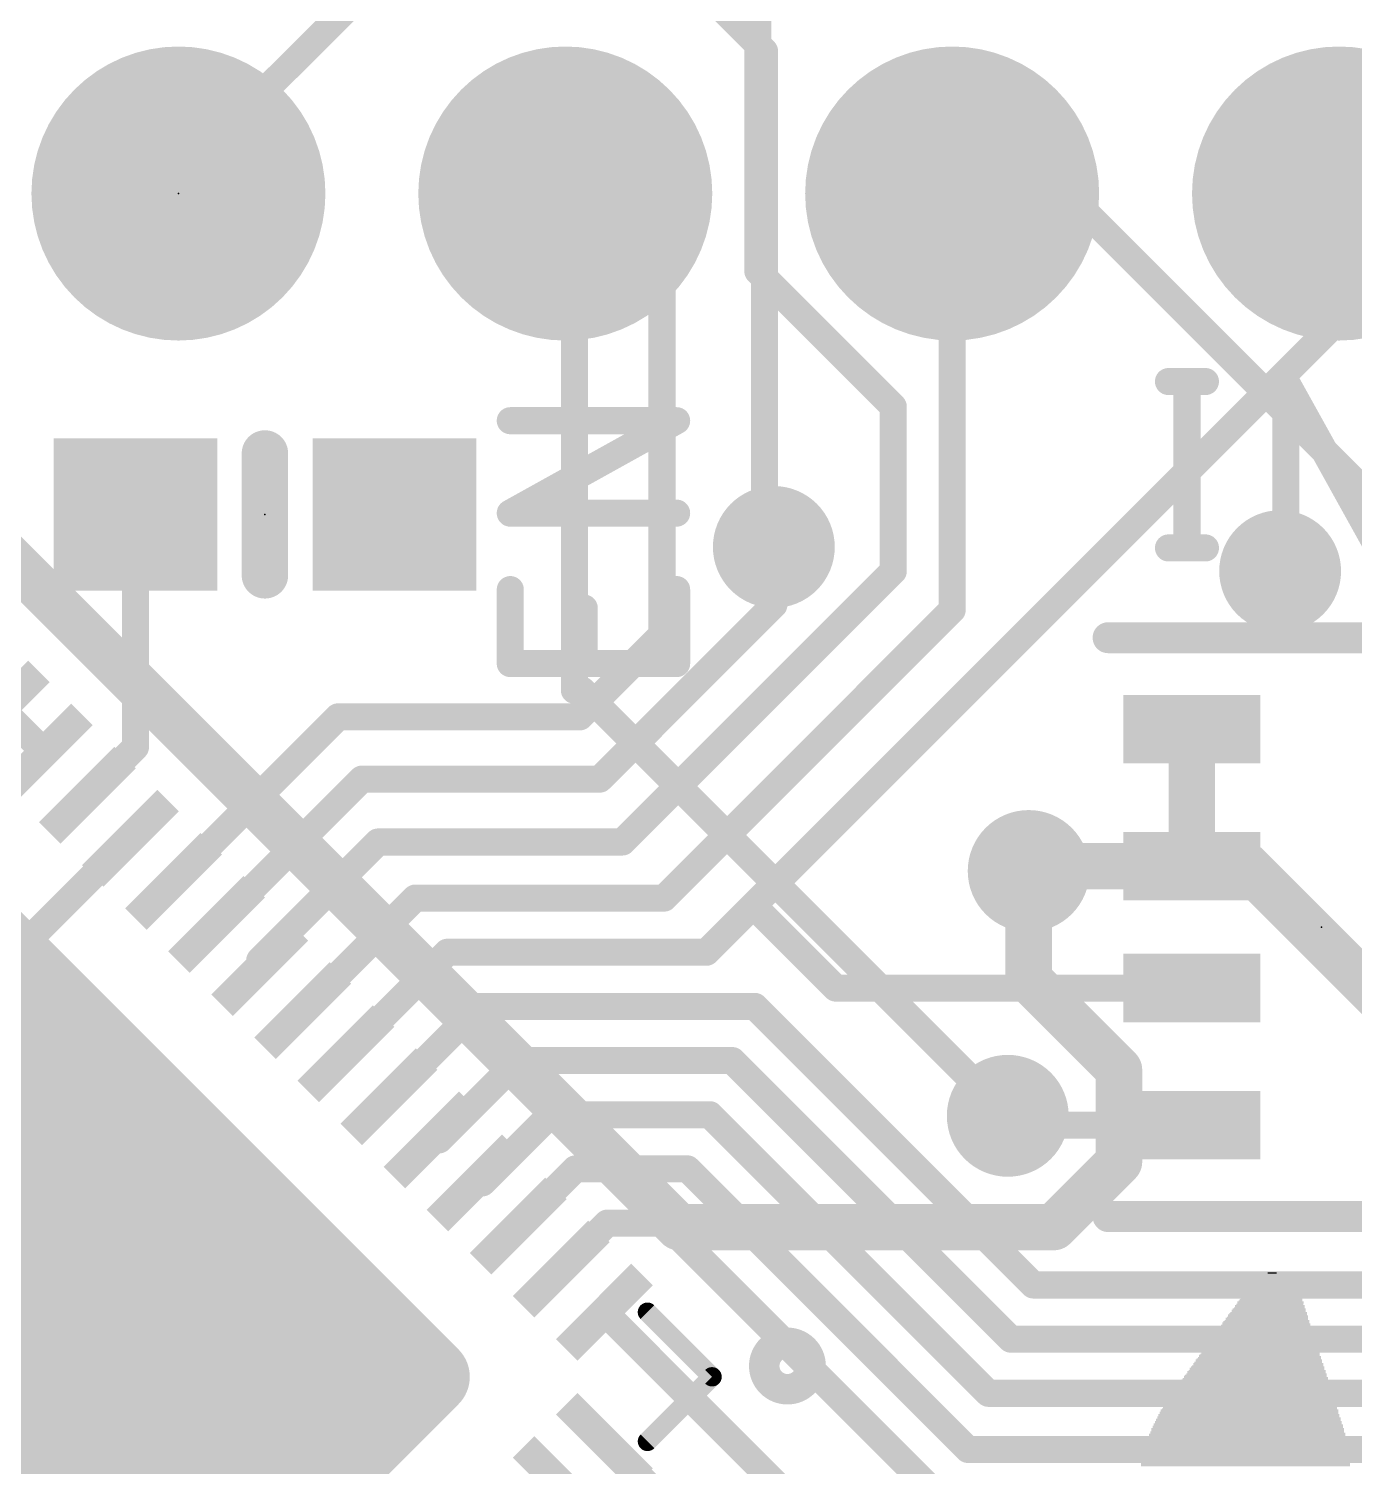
# Model space of a CAD drawing. Extents: x -9.9 to 44.1, y -5.1 to 53.3.
# Drawn here: x 18.52 to 27.22, y 35.14 to 44.58 of the extents above; entities that cross this region are included whole.
import ezdxf

# ---------------------------------------------------------------- set-up
doc = ezdxf.new("R2010")
doc.units = 0
for name, color, linetype in [('1', 12, 'CONTINUOUS'), ('16', 132, 'CONTINUOUS'), ('17', 110, 'CONTINUOUS'), ('18', 110, 'CONTINUOUS'), ('21', 40, 'CONTINUOUS'), ('23', 40, 'CONTINUOUS'), ('31', 253, 'CONTINUOUS')]:
    doc.layers.add(name, color=color, linetype=linetype)

# ---------------------------------------------------------------- blocks, each defined once
blk = doc.blocks.new('ROUNDP')
at = {"const_width": 0.5}
blk.add_lwpolyline([(0, -0.25, 1), (0, 0.25, 1), (0, -0.25)], format="xyb", dxfattribs=at)
blk = doc.blocks.new('RECT')
blk.add_solid([(-0.5, -0.5), (0.5, -0.5), (-0.5, 0.5), (0.5, 0.5)])
blk = doc.blocks.new('RECT816000X816000R10')
at = {"const_width": 0.255}
blk.add_lwpolyline([(2.4225, -2.295), (2.4225, 2.295, 0.4142), (2.295, 2.4225), (-2.295, 2.4225, 0.4142), (-2.4225, 2.295), (-2.4225, -2.295, 0.4142), (-2.295, -2.4225), (2.295, -2.4225, 0.4142)], format="xyb", close=True, dxfattribs=at)
blk.add_solid([(-2.3204, -2.3204), (2.3204, -2.3204), (-2.3204, 2.3204), (2.3204, 2.3204)])
blk = doc.blocks.new('ROUNDV')
at = {"const_width": 0.5}
blk.add_lwpolyline([(0, -0.25, 1), (0, 0.25, 1), (0, -0.25)], format="xyb", dxfattribs=at)

msp = doc.modelspace()

# ---------------------------------------------------------------- linework, layer by layer
at = {"layer": '1'}
for points, const_width in [([(21.45, 45.5527), (19.5, 43.6107)], 0.1778), ([(23.3045, 42.9895), (23.3045, 45.5571)], 0.1778), ([(19.5, 43.5), (19.5, 43.6107)], 0.1778), ([(22.675, 42.857), (22.04, 43.5)], 0.1778), ([(24.58, 40.766), (24.58, 43.5)], 0.1778), ([(27.12, 42.6725), (27.12, 43.5)], 0.1778), ([(24.1935, 42.1005), (23.3045, 42.9895)], 0.1778), ([(22.675, 42.857), (22.675, 40.6041)], 0.1778), ([(23.2737, 38.8263), (27.12, 42.6725)], 0.1778), ([(24.1935, 41.021), (24.1935, 42.1005)], 0.1778), ([(19.218, 39.8659), (19.218, 41.3935)], 0.1778), ([(23.4093, 41.1797), (23.4093, 40.7988)], 0.1778), ([(22.4155, 39.243), (24.1935, 41.021)], 0.1778), ([(23.4093, 40.7988), (22.2663, 39.6558)], 0.1778), ([(22.6888, 38.8748), (24.58, 40.766)], 0.1778), ([(22.675, 40.6041), (22.1351, 40.0642)], 0.1778), ([(18.6196, 39.8332), (18.3368, 40.1161)], 0.1778), ([(19.4681, 38.9847), (20.5476, 40.0642)], 0.1778), ([(22.1351, 40.0642), (20.5476, 40.0642)], 0.1778), ([(26.154, 39.084), (26.154, 39.984)], 0.3048), ([(18.6196, 39.8332), (18.6196, 39.8332)], 0.1778), ([(18.9024, 39.5504), (19.218, 39.8659)], 0.1778), ([(19.751, 38.7018), (20.7049, 39.6558)], 0.1778), ([(22.2663, 39.6558), (20.7049, 39.6558)], 0.1778), ([(19.1853, 39.2675), (17.8238, 37.906)], 0.1778), ([(20.0338, 38.4661), (20.8107, 39.243)], 0.1778), ([(20.8107, 39.243), (22.4155, 39.243)], 0.1778), ([(25.114, 39.084), (25.0825, 39.0525)], 0.3048), ([(26.154, 39.084), (25.114, 39.084)], 0.3048), ([(26.154, 39.084), (26.516, 39.084)], 0.3048), ([(26.516, 39.084), (27.4, 38.2)], 0.3048), ([(20.3167, 38.1362), (21.0553, 38.8748)], 0.1778), ([(21.0553, 38.8748), (22.6888, 38.8748)], 0.1778), ([(22.9667, 38.5192), (23.2737, 38.8263)], 0.1778), ([(23.816, 38.284), (23.2737, 38.8263)], 0.1778), ([(20.5995, 37.8533), (21.2653, 38.5192)], 0.1778), ([(21.2653, 38.5192), (22.9667, 38.5192)], 0.1778), ([(20.0338, 38.419), (20.0338, 38.4661)], 0.1778), ([(26.154, 38.284), (23.816, 38.284)], 0.1778), ([(21.4754, 38.1636), (20.8823, 37.5705)], 0.1778), ([(23.284, 38.1636), (21.4754, 38.1636)], 0.1778), ([(25.1129, 36.3347), (23.284, 38.1636)], 0.1778), ([(21.2123, 37.2876), (21.7326, 37.808)], 0.1778), ([(21.7326, 37.808), (23.1367, 37.808)], 0.1778), ([(23.1367, 37.808), (24.9656, 35.9791)], 0.1778), ([(21.9427, 37.4524), (21.4951, 37.0048)], 0.1778), ([(22.9894, 37.4524), (21.9427, 37.4524)], 0.1778), ([(24.8183, 35.6235), (22.9894, 37.4524)], 0.1778), ([(25.0065, 37.384), (24.9453, 37.4453)], 0.1778), ([(26.154, 37.384), (25.0065, 37.384)], 0.1778), ([(21.1652, 37.2876), (21.2123, 37.2876)], 0.1778), ([(22.1057, 37.0968), (21.7309, 36.7219)], 0.1778), ([(22.8421, 37.0968), (22.1057, 37.0968)], 0.1778), ([(24.6837, 35.2552), (22.8421, 37.0968)], 0.1778), ([(21.4951, 37.0048), (21.448, 37.0048)], 0.1778), ([(22.0137, 36.4391), (22.3158, 36.7412)], 0.1778), ([(22.6948, 36.7412), (22.3158, 36.7412)], 0.1778), ([(22.6948, 36.7412), (24.5364, 34.8996)], 0.1778), ([(29.1252, 36.3347), (25.1129, 36.3347)], 0.1778), ([(22.2966, 36.1563), (23.5024, 34.9504)], 0.1778), ([(24.9656, 35.9791), (28.2523, 35.9791)], 0.1778), ([(20.32, 34.4559), (20.32, 35.56)], 0.3048), ([(28.105, 35.6235), (24.8183, 35.6235)], 0.1778), ([(22.2966, 35.3077), (23.0095, 34.5948)], 0.1778), ([(27.9704, 35.2552), (24.6837, 35.2552)], 0.1778)]:
    msp.add_lwpolyline(points, dxfattribs=dict(at, const_width=const_width))
for points, const_width in [([(19.5445, 43.6107, 1), (19.4555, 43.6107)], 0.0889), ([(19.4686, 43.6422, 1), (19.5314, 43.5792)], 0.0889), ([(19.4555, 43.5, 1), (19.5445, 43.5)], 0.0889), ([(22.0716, 43.5312, 1), (22.0084, 43.4688)], 0.0889), ([(24.6245, 43.5, 1), (24.5356, 43.5)], 0.0889), ([(27.1645, 43.5, 1), (27.0755, 43.5)], 0.0889), ([(23.3359, 43.0209, 1), (23.2731, 42.9581)], 0.0889), ([(23.26, 42.9895, 1), (23.349, 42.9895)], 0.0889), ([(22.7195, 42.857, 1), (22.6305, 42.857)], 0.0889), ([(22.6434, 42.8258, 1), (22.7066, 42.8882)], 0.0889), ([(27.1514, 42.6411, 1), (27.0886, 42.7039)], 0.0889), ([(27.0755, 42.6725, 1), (27.1645, 42.6725)], 0.0889), ([(24.238, 42.1005, 1), (24.149, 42.1005)], 0.0889), ([(24.1621, 42.0691, 1), (24.2249, 42.1319)], 0.0889), ([(19.2625, 41.3935, 1), (19.1735, 41.3935)], 0.0889), ([(23.4538, 41.1797, 1), (23.3649, 41.1797)], 0.0889), ([(24.149, 41.021, 1), (24.238, 41.021)], 0.0889), ([(24.2249, 40.9896, 1), (24.1621, 41.0524)], 0.0889), ([(23.4407, 40.7673, 1), (23.3779, 40.8302)], 0.0889), ([(23.3649, 40.7988, 1), (23.4538, 40.7988)], 0.0889), ([(24.5356, 40.766, 1), (24.6245, 40.766)], 0.0889), ([(24.6114, 40.7346, 1), (24.5486, 40.7974)], 0.0889), ([(22.7064, 40.5726, 1), (22.6436, 40.6355)], 0.0889), ([(22.6305, 40.6041, 1), (22.7195, 40.6041)], 0.0889), ([(20.5476, 40.1086, 1), (20.5476, 40.0197)], 0.0889), ([(20.5791, 40.0328, 1), (20.5162, 40.0956)], 0.0889), ([(22.1037, 40.0956, 1), (22.1666, 40.0328)], 0.0889), ([(22.1351, 40.0197, 1), (22.1351, 40.1086)], 0.0889), ([(26.2302, 39.984, 1), (26.0778, 39.984)], 0.1524), ([(18.6196, 39.8777, 1), (18.6196, 39.7888)], 0.0889), ([(18.6196, 39.7888, 1), (18.6196, 39.8777)], 0.0889), ([(19.2494, 39.8345, 1), (19.1866, 39.8974)], 0.0889), ([(18.5882, 39.8018, 1), (18.651, 39.8646)], 0.0889), ([(19.1735, 39.8659, 1), (19.2625, 39.8659)], 0.0889), ([(20.7049, 39.7002, 1), (20.7049, 39.6113)], 0.0889), ([(20.7363, 39.6243, 1), (20.6734, 39.6872)], 0.0889), ([(22.2349, 39.6872, 1), (22.2977, 39.6243)], 0.0889), ([(22.2663, 39.6113, 1), (22.2663, 39.7002)], 0.0889), ([(18.871, 39.5818, 1), (18.9339, 39.5189)], 0.0889), ([(19.2167, 39.2361, 1), (19.1539, 39.299)], 0.0889), ([(20.8107, 39.2874, 1), (20.8107, 39.1986)], 0.0889), ([(20.8421, 39.2116, 1), (20.7793, 39.2744)], 0.0889), ([(22.3841, 39.2744, 1), (22.4469, 39.2116)], 0.0889), ([(22.4155, 39.1986, 1), (22.4155, 39.2874)], 0.0889), ([(25.0286, 39.1064, 1), (25.1364, 38.9986)], 0.1524), ([(25.114, 39.1602, 1), (25.114, 39.0078)], 0.1524), ([(25.1679, 39.0301, 1), (25.0601, 39.1379)], 0.1524), ([(26.154, 39.1602, 1), (26.154, 39.0078)], 0.1524), ([(26.154, 39.0078, 1), (26.154, 39.1602)], 0.1524), ([(26.5699, 39.1379, 1), (26.4621, 39.0301)], 0.1524), ([(26.516, 39.0078, 1), (26.516, 39.1602)], 0.1524), ([(26.0778, 39.084, 1), (26.2302, 39.084)], 0.1524), ([(19.4367, 39.0161, 1), (19.4996, 38.9533)], 0.0889), ([(21.0553, 38.9192, 1), (21.0553, 38.8303)], 0.0889), ([(21.0867, 38.8433, 1), (21.0238, 38.9062)], 0.0889), ([(22.6573, 38.9062, 1), (22.7202, 38.8433)], 0.0889), ([(22.6888, 38.8303, 1), (22.6888, 38.9192)], 0.0889), ([(23.3052, 38.8577, 1), (23.2423, 38.7948)], 0.0889), ([(23.2423, 38.8577, 1), (23.3052, 38.7948)], 0.0889), ([(23.3052, 38.7948, 1), (23.2423, 38.8577)], 0.0889), ([(19.7195, 38.7333, 1), (19.7824, 38.6704)], 0.0889), ([(21.2653, 38.5636, 1), (21.2653, 38.4747)], 0.0889), ([(21.2968, 38.4877, 1), (21.2339, 38.5506)], 0.0889), ([(22.9667, 38.4747, 1), (22.9667, 38.5636)], 0.0889), ([(20.0024, 38.4975, 1), (20.0652, 38.4347)], 0.0889), ([(20.0783, 38.4661, 1), (19.9894, 38.4661)], 0.0889), ([(22.9352, 38.5506, 1), (22.9981, 38.4877)], 0.0889), ([(19.9894, 38.419, 1), (20.0783, 38.419)], 0.0889), ([(23.816, 38.3284, 1), (23.816, 38.2396)], 0.0889), ([(23.7846, 38.2526, 1), (23.8474, 38.3154)], 0.0889), ([(26.154, 38.2396, 1), (26.154, 38.3284)], 0.0889), ([(21.4754, 38.208, 1), (21.4754, 38.1191)], 0.0889), ([(21.5069, 38.1321, 1), (21.444, 38.195)], 0.0889), ([(23.3155, 38.195, 1), (23.2526, 38.1321)], 0.0889), ([(23.284, 38.1191, 1), (23.284, 38.208)], 0.0889), ([(20.2852, 38.1676, 1), (20.3481, 38.1047)], 0.0889), ([(20.5681, 37.8847, 1), (20.6309, 37.8219)], 0.0889), ([(21.7326, 37.8524, 1), (21.7326, 37.7635)], 0.0889), ([(21.764, 37.7765, 1), (21.7012, 37.8394)], 0.0889), ([(23.1682, 37.8394, 1), (23.1053, 37.7765)], 0.0889), ([(23.1367, 37.7635, 1), (23.1367, 37.8524)], 0.0889), ([(20.8509, 37.6019, 1), (20.9138, 37.539)], 0.0889), ([(21.9427, 37.4968, 1), (21.9427, 37.4079)], 0.0889), ([(21.9741, 37.4209, 1), (21.9113, 37.4838)], 0.0889), ([(23.0209, 37.4838, 1), (22.958, 37.4209)], 0.0889), ([(22.9894, 37.4079, 1), (22.9894, 37.4968)], 0.0889), ([(24.9767, 37.4767, 1), (24.9138, 37.4138)], 0.0889), ([(25.0065, 37.4284, 1), (25.0065, 37.3396)], 0.0889), ([(26.154, 37.3396, 1), (26.154, 37.4284)], 0.0889), ([(21.1652, 37.3321, 1), (21.1652, 37.2432)], 0.0889), ([(21.2123, 37.2432, 1), (21.2123, 37.3321)], 0.0889), ([(24.9751, 37.3526, 1), (25.038, 37.4154)], 0.0889), ([(21.1809, 37.3191, 1), (21.2437, 37.2562)], 0.0889), ([(22.1057, 37.1412, 1), (22.1057, 37.0523)], 0.0889), ([(22.1371, 37.0653, 1), (22.0743, 37.1282)], 0.0889), ([(22.8736, 37.1282, 1), (22.8107, 37.0653)], 0.0889), ([(22.8421, 37.0523, 1), (22.8421, 37.1412)], 0.0889), ([(21.448, 37.0492, 1), (21.448, 36.9603)], 0.0889), ([(21.4951, 36.9603, 1), (21.4951, 37.0492)], 0.0889), ([(21.4637, 37.0362, 1), (21.5266, 36.9734)], 0.0889), ([(22.3158, 36.7856, 1), (22.3158, 36.6967)], 0.0889), ([(22.3472, 36.7097, 1), (22.2843, 36.7726)], 0.0889), ([(22.7263, 36.7726, 1), (22.6634, 36.7097)], 0.0889), ([(22.6948, 36.6967, 1), (22.6948, 36.7856)], 0.0889), ([(21.6994, 36.7534, 1), (21.7623, 36.6905)], 0.0889), ([(21.9823, 36.4705, 1), (22.0451, 36.4077)], 0.0889), ([(25.1129, 36.3792, 1), (25.1129, 36.2903)], 0.0889), ([(25.0815, 36.3033, 1), (25.1443, 36.3661)], 0.0889), ([(22.328, 36.1877, 1), (22.2651, 36.1248)], 0.0889), ([(24.9656, 36.0236, 1), (24.9656, 35.9347)], 0.0889), ([(24.9342, 35.9477, 1), (24.997, 36.0105)], 0.0889), ([(20.3962, 35.56, 1), (20.2438, 35.56)], 0.1524), ([(24.8183, 35.6679, 1), (24.8183, 35.5791)], 0.0889), ([(24.7869, 35.5921, 1), (24.8497, 35.6549)], 0.0889), ([(22.328, 35.3392, 1), (22.2651, 35.2763)], 0.0889), ([(24.6837, 35.2996, 1), (24.6837, 35.2108)], 0.0889), ([(24.6523, 35.2238, 1), (24.7151, 35.2866)], 0.0889)]:
    msp.add_lwpolyline(points, format="xyb", dxfattribs=dict(at, const_width=const_width))
at = {"layer": '16'}
for points, const_width in [([(23.3481, 44.4341), (22.3402, 45.442)], 0.1778), ([(23.3481, 44.4341), (23.3481, 41.241)], 0.1778), ([(22.1, 43.432), (22.04, 43.5)], 0.1778), ([(22.1, 40.2393), (22.1, 43.432)], 0.1778), ([(24.58, 43.5), (25.342, 43.492)], 0.1778), ([(28.393, 40.441), (25.342, 43.492)], 0.1778), ([(22.7845, 36.715), (18.3515, 41.148)], 0.3048), ([(23.4093, 41.1797), (23.3481, 41.241)], 0.1778), ([(22.1513, 40.2393), (22.1, 40.2393)], 0.1778), ([(24.9453, 37.4453), (22.1513, 40.2393)], 0.1778), ([(25.0825, 39.0525), (25.0825, 38.3408)], 0.3048), ([(25.0825, 38.3408), (25.6755, 37.7478)], 0.3048), ([(25.6755, 37.7478), (25.6755, 37.1428)], 0.3048), ([(25.6755, 37.1428), (25.2477, 36.715)], 0.3048), ([(16.8308, 37.0552), (22.3646, 31.5214)], 0.1778), ([(25.2477, 36.715), (22.7845, 36.715)], 0.3048)]:
    msp.add_lwpolyline(points, dxfattribs=dict(at, const_width=const_width))
for points, const_width in [([(23.3926, 44.4341, 1), (23.3037, 44.4341)], 0.0889), ([(23.3167, 44.4026, 1), (23.3795, 44.4655)], 0.0889), ([(22.0733, 43.5294, 1), (22.0067, 43.4706)], 0.0889), ([(22.1445, 43.432, 1), (22.0556, 43.432)], 0.0889), ([(22.0667, 43.4026, 1), (22.1333, 43.4614)], 0.0889), ([(24.5805, 43.5444, 1), (24.5795, 43.4556)], 0.0889), ([(25.3734, 43.5234, 1), (25.3106, 43.4606)], 0.0889), ([(25.3415, 43.4476, 1), (25.3425, 43.5364)], 0.0889), ([(23.3795, 41.2724, 1), (23.3167, 41.2095)], 0.0889), ([(23.3037, 41.241, 1), (23.3926, 41.241)], 0.0889), ([(23.3779, 41.1483, 1), (23.4407, 41.2112)], 0.0889), ([(22.1, 40.2837, 1), (22.1, 40.1948)], 0.0889), ([(22.1827, 40.2707, 1), (22.1198, 40.2078)], 0.0889), ([(22.1513, 40.1948, 1), (22.1513, 40.2837)], 0.0889), ([(22.0556, 40.2393, 1), (22.1445, 40.2393)], 0.0889), ([(25.1587, 39.0525, 1), (25.0063, 39.0525)], 0.1524), ([(25.1364, 38.3947, 1), (25.0286, 38.2869)], 0.1524), ([(25.0063, 38.3408, 1), (25.1587, 38.3408)], 0.1524), ([(25.7517, 37.7478, 1), (25.5993, 37.7478)], 0.1524), ([(25.6216, 37.6939, 1), (25.7294, 37.8016)], 0.1524), ([(24.9138, 37.4138, 1), (24.9767, 37.4767)], 0.0889), ([(25.7294, 37.0889, 1), (25.6216, 37.1967)], 0.1524), ([(25.5993, 37.1428, 1), (25.7517, 37.1428)], 0.1524), ([(22.7845, 36.7912, 1), (22.7845, 36.6388)], 0.1524), ([(22.7306, 36.6611, 1), (22.8384, 36.7689)], 0.1524), ([(25.1939, 36.7689, 1), (25.3016, 36.6611)], 0.1524), ([(25.2477, 36.6388, 1), (25.2477, 36.7912)], 0.1524)]:
    msp.add_lwpolyline(points, format="xyb", dxfattribs=dict(at, const_width=const_width))
at = {"layer": '21'}
for points, const_width in [([(26.0004, 42.2656), (26.2431, 42.2656)], 0.1778), ([(26.1218, 42.2656), (26.1218, 41.1734)], 0.1778), ([(26.7709, 41.1734), (26.7709, 42.2656)], 0.1778), ([(26.7709, 42.2656), (27.3777, 41.1734)], 0.1778), ([(21.6789, 41.4019), (22.7711, 42.0086)], 0.1778), ([(22.7711, 42.0086), (21.6789, 42.0086)], 0.1778), ([(20.068, 40.9935), (20.068, 41.7935)], 0.3048), ([(22.7711, 41.4019), (21.6789, 41.4019)], 0.1778), ([(26.0004, 41.1734), (26.2431, 41.1734)], 0.1778), ([(21.6789, 40.4144), (21.6789, 40.8998)], 0.1778), ([(22.7711, 40.8998), (22.7711, 40.4144)], 0.1778), ([(22.1643, 40.4144), (22.1643, 40.7784)], 0.1778), ([(25.604, 40.584), (28.404, 40.584)], 0.2032), ([(22.7711, 40.4144), (21.6789, 40.4144)], 0.1778), ([(28.404, 36.784), (25.604, 36.784)], 0.2032), ([(23.0037, 35.732), (22.5794, 36.1563)], 0.127), ([(22.5794, 35.3077), (23.0037, 35.732)], 0.127)]:
    msp.add_lwpolyline(points, dxfattribs=dict(at, const_width=const_width))
for points, const_width in [([(26.0004, 42.31, 1), (26.0004, 42.2212)], 0.0889), ([(26.1662, 42.2656, 1), (26.0773, 42.2656)], 0.0889), ([(26.2431, 42.2212, 1), (26.2431, 42.31)], 0.0889), ([(26.8153, 42.2656, 1), (26.7264, 42.2656)], 0.0889), ([(26.8098, 42.2872, 1), (26.732, 42.244)], 0.0889), ([(21.6789, 42.0531, 1), (21.6789, 41.9642)], 0.0889), ([(22.7927, 41.9698, 1), (22.7495, 42.0475)], 0.0889), ([(22.7711, 41.9642, 1), (22.7711, 42.0531)], 0.0889), ([(20.1442, 41.7935, 1), (19.9918, 41.7935)], 0.1524), ([(21.6789, 41.4463, 1), (21.6789, 41.3574)], 0.0889), ([(21.6573, 41.4407, 1), (21.7005, 41.363)], 0.0889), ([(22.7711, 41.3574, 1), (22.7711, 41.4463)], 0.0889), ([(26.0004, 41.2178, 1), (26.0004, 41.129)], 0.0889), ([(26.2431, 41.129, 1), (26.2431, 41.2178)], 0.0889), ([(26.0773, 41.1734, 1), (26.1662, 41.1734)], 0.0889), ([(26.7264, 41.1734, 1), (26.8153, 41.1734)], 0.0889), ([(19.9918, 40.9935, 1), (20.1442, 40.9935)], 0.1524), ([(21.7234, 40.8998, 1), (21.6345, 40.8998)], 0.0889), ([(22.8156, 40.8998, 1), (22.7266, 40.8998)], 0.0889), ([(22.2088, 40.7784, 1), (22.1199, 40.7784)], 0.0889), ([(25.604, 40.6348, 1), (25.604, 40.5332)], 0.1016), ([(21.6789, 40.4588, 1), (21.6789, 40.3699)], 0.0889), ([(22.7711, 40.3699, 1), (22.7711, 40.4588)], 0.0889), ([(21.6345, 40.4144, 1), (21.7234, 40.4144)], 0.0889), ([(22.1199, 40.4144, 1), (22.2088, 40.4144)], 0.0889), ([(22.7266, 40.4144, 1), (22.8156, 40.4144)], 0.0889), ([(25.604, 36.8348, 1), (25.604, 36.7332)], 0.1016), ([(22.6019, 36.1787, 1), (22.557, 36.1338)], 0.0635), ([(23.4986, 35.7027, 1), (23.4986, 35.9027, 1), (23.4986, 35.7027)], 0.3048), ([(23.0261, 35.7095, 1), (22.9812, 35.7545)], 0.0635), ([(22.9812, 35.7095, 1), (23.0261, 35.7545)], 0.0635), ([(22.557, 35.3302, 1), (22.6019, 35.2853)], 0.0635)]:
    msp.add_lwpolyline(points, format="xyb", dxfattribs=dict(at, const_width=const_width))
at = {"layer": '23'}
for p in [(19.5, 43.5), (20.068, 41.3935), (27.004, 38.684)]:
    msp.add_point(p, dxfattribs=at)

# ---------------------------------------------------------------- block references
at = {"layer": '1', "xscale": 1.075, "rotation": 180}
for p in [(19.218, 41.3935), (20.918, 41.3935)]:
    msp.add_blockref('RECT', p, dxfattribs=at)
at = {"layer": '1'}
for p, xscale, yscale, rotation in [((18.3368, 40.1161), 0.7, 0.2, 45), ((26.154, 39.984), 0.45, 0.9, 270), ((18.6196, 39.8332), 0.7, 0.2, 45), ((18.9024, 39.5504), 0.7, 0.2, 45), ((19.1853, 39.2675), 0.7, 0.2, 45), ((19.4681, 38.9847), 0.7, 0.2, 45), ((26.154, 39.084), 0.45, 0.9, 270), ((19.751, 38.7018), 0.7, 0.2, 45), ((20.0338, 38.419), 0.7, 0.2, 45), ((26.154, 38.284), 0.45, 0.9, 270), ((20.3167, 38.1362), 0.7, 0.2, 45), ((20.5995, 37.8533), 0.7, 0.2, 45), ((20.8823, 37.5705), 0.7, 0.2, 45), ((21.1652, 37.2876), 0.7, 0.2, 45), ((26.154, 37.384), 0.45, 0.9, 270), ((21.448, 37.0048), 0.7, 0.2, 45), ((21.7309, 36.7219), 0.7, 0.2, 45), ((22.0137, 36.4391), 0.7, 0.2, 45), ((22.2966, 36.1563), 0.7, 0.2, 45), ((22.2966, 35.3077), 0.7, 0.2, 315), ((22.0137, 35.0249), 0.7, 0.2, 315)]:
    msp.add_blockref('RECT', p, dxfattribs=dict(at, xscale=xscale, yscale=yscale, rotation=rotation))
at = {"layer": '1', "rotation": 225}
msp.add_blockref('RECT816000X816000R10', (17.9125, 35.732), dxfattribs=at)
at = {"layer": '17', "xscale": 1.9304, "yscale": 1.9304, "rotation": 90}
for p in [(19.5, 43.5), (19.5, 43.5), (22.04, 43.5), (22.04, 43.5), (24.58, 43.5), (24.58, 43.5), (27.12, 43.5), (27.12, 43.5)]:
    msp.add_blockref('ROUNDP', p, dxfattribs=at)
at = {"layer": '18', "xscale": 0.8001, "yscale": 0.8001}
for p in [(23.4093, 41.1797), (23.4093, 41.1797), (26.7335, 41.021), (26.7335, 41.021), (25.0825, 39.0525), (25.0825, 39.0525), (24.9453, 37.4453), (24.9453, 37.4453), (20.32, 35.56), (20.32, 35.56)]:
    msp.add_blockref('ROUNDV', p, dxfattribs=at)
at = {"layer": '21'}
for p, xscale, yscale in [((26.6887, 36.3298), 0.3048, 0.0077), ((26.6887, 36.345), 0.2896, 0.0076), ((26.6887, 36.3374), 0.2896, 0.0076), ((26.6887, 36.3526), 0.2743, 0.0076), ((26.6887, 36.3602), 0.2591, 0.0076), ((26.6887, 36.3679), 0.2438, 0.0077), ((26.6887, 36.3755), 0.2286, 0.0076), ((26.6925, 36.3831), 0.2058, 0.0076), ((26.6887, 36.3907), 0.1829, 0.0076), ((26.6887, 36.3983), 0.1524, 0.0076), ((26.6887, 36.406), 0.1219, 0.0077), ((26.6811, 36.4136), 0.0609, 0.0076), ((26.6735, 36.2383), 0.4115, 0.0076), ((26.6773, 36.2459), 0.4039, 0.0076), ((26.6735, 36.2536), 0.3963, 0.0077), ((26.6773, 36.2612), 0.3887, 0.0076), ((26.6773, 36.2764), 0.3733, 0.0076), ((26.6811, 36.2688), 0.381, 0.0076), ((26.6811, 36.284), 0.3657, 0.0076), ((26.6811, 36.2917), 0.3505, 0.0077), ((26.6849, 36.3069), 0.3429, 0.0076), ((26.6849, 36.2993), 0.3429, 0.0076), ((26.6849, 36.3145), 0.3277, 0.0076), ((26.6887, 36.3221), 0.32, 0.0076), ((26.6544, 36.1469), 0.5106, 0.0076), ((26.6582, 36.1545), 0.503, 0.0076), ((26.6582, 36.1697), 0.4876, 0.0076), ((26.6582, 36.1621), 0.4876, 0.0076), ((26.662, 36.1774), 0.48, 0.0077), ((26.662, 36.185), 0.4648, 0.0076), ((26.6658, 36.2002), 0.4572, 0.0076), ((26.6658, 36.1926), 0.4572, 0.0076), ((26.6658, 36.2078), 0.442, 0.0076), ((26.6697, 36.2231), 0.4343, 0.0076), ((26.6697, 36.2155), 0.4343, 0.0077), ((26.6697, 36.2307), 0.4191, 0.0076), ((26.6353, 36.0478), 0.6096, 0.0076), ((26.6392, 36.0554), 0.6019, 0.0076), ((26.6354, 36.0631), 0.5943, 0.0077), ((26.6392, 36.0707), 0.5867, 0.0076), ((26.6392, 36.0859), 0.5715, 0.0076), ((26.643, 36.0783), 0.5791, 0.0076), ((26.643, 36.0935), 0.5639, 0.0076), ((26.6468, 36.1012), 0.5563, 0.0077), ((26.6468, 36.1164), 0.541, 0.0076), ((26.6468, 36.1088), 0.541, 0.0076), ((26.6506, 36.124), 0.5334, 0.0076), ((26.6506, 36.1393), 0.5182, 0.0077), ((26.6544, 36.1316), 0.5258, 0.0076), ((26.6163, 35.9564), 0.7086, 0.0076), ((26.6201, 35.964), 0.701, 0.0076), ((26.6201, 35.9792), 0.6858, 0.0076), ((26.6201, 35.9716), 0.6858, 0.0076), ((26.6239, 35.9869), 0.6782, 0.0077), ((26.6239, 35.9945), 0.663, 0.0076), ((26.6278, 36.0097), 0.6553, 0.0076), ((26.6278, 36.0021), 0.6553, 0.0076), ((26.6278, 36.0173), 0.6401, 0.0076), ((26.6316, 36.0326), 0.6325, 0.0076), ((26.6316, 36.025), 0.6325, 0.0077), ((26.6315, 36.0402), 0.6172, 0.0076), ((26.5973, 35.8573), 0.8077, 0.0076), ((26.6011, 35.8649), 0.8001, 0.0076), ((26.5973, 35.8726), 0.7925, 0.0077), ((26.6011, 35.8802), 0.7849, 0.0076), ((26.6049, 35.8878), 0.7773, 0.0076), ((26.6049, 35.903), 0.762, 0.0076), ((26.6049, 35.8954), 0.762, 0.0076), ((26.6087, 35.9107), 0.7544, 0.0077), ((26.6087, 35.9259), 0.7391, 0.0076), ((26.6125, 35.9183), 0.7468, 0.0076), ((26.6125, 35.9335), 0.7315, 0.0076), ((26.6163, 35.9411), 0.7239, 0.0076), ((26.6163, 35.9488), 0.7086, 0.0077), ((26.5782, 35.7659), 0.9068, 0.0076), ((26.582, 35.7735), 0.8992, 0.0076), ((26.582, 35.7887), 0.884, 0.0076), ((26.582, 35.7811), 0.884, 0.0076), ((26.5859, 35.7964), 0.8763, 0.0077), ((26.5858, 35.804), 0.861, 0.0076), ((26.5896, 35.8192), 0.8534, 0.0076), ((26.5896, 35.8116), 0.8534, 0.0076), ((26.5896, 35.8268), 0.8382, 0.0076), ((26.5934, 35.8421), 0.8306, 0.0076), ((26.5934, 35.8345), 0.8306, 0.0077), ((26.5935, 35.8497), 0.8153, 0.0076), ((26.5591, 35.6821), 0.9906, 0.0077), ((26.563, 35.6744), 0.9983, 0.0076), ((26.563, 35.6897), 0.9829, 0.0076), ((26.5668, 35.6973), 0.9753, 0.0076), ((26.5668, 35.7125), 0.9601, 0.0076), ((26.5668, 35.7049), 0.9601, 0.0076), ((26.5706, 35.7202), 0.9525, 0.0077), ((26.5706, 35.7354), 0.9373, 0.0076), ((26.5744, 35.7278), 0.9449, 0.0076), ((26.5744, 35.743), 0.9296, 0.0076), ((26.5782, 35.7506), 0.922, 0.0076), ((26.5782, 35.7583), 0.9068, 0.0077), ((26.5401, 35.5754), 1.1049, 0.0076), ((26.5439, 35.583), 1.0972, 0.0076), ((26.5439, 35.5982), 1.082, 0.0076), ((26.5439, 35.5906), 1.082, 0.0076), ((26.5477, 35.6059), 1.0744, 0.0077), ((26.5477, 35.6135), 1.0592, 0.0076), ((26.5515, 35.6287), 1.0516, 0.0076), ((26.5515, 35.6211), 1.0516, 0.0076), ((26.5516, 35.6363), 1.0363, 0.0076), ((26.5554, 35.644), 1.0287, 0.0077), ((26.5554, 35.6592), 1.0135, 0.0076), ((26.5592, 35.6516), 1.0211, 0.0076), ((26.5592, 35.6668), 1.0059, 0.0076), ((26.5287, 35.4839), 1.1887, 0.0076), ((26.5287, 35.4992), 1.1735, 0.0076), ((26.5287, 35.4916), 1.1735, 0.0077), ((26.5325, 35.5144), 1.1659, 0.0076), ((26.5325, 35.5068), 1.1659, 0.0076), ((26.5325, 35.522), 1.1506, 0.0076), ((26.5363, 35.5373), 1.143, 0.0076), ((26.5363, 35.5297), 1.143, 0.0077), ((26.5363, 35.5525), 1.1278, 0.0076), ((26.5363, 35.5449), 1.1278, 0.0076), ((26.5401, 35.5601), 1.1202, 0.0076), ((26.5401, 35.5678), 1.1049, 0.0077), ((26.5211, 35.3925), 1.2649, 0.0076), ((26.5211, 35.3849), 1.2649, 0.0076), ((26.5211, 35.4077), 1.2497, 0.0076), ((26.5211, 35.4001), 1.2497, 0.0076), ((26.5249, 35.4154), 1.2421, 0.0077), ((26.5211, 35.423), 1.2345, 0.0076), ((26.5249, 35.4382), 1.2269, 0.0076), ((26.5249, 35.4306), 1.2269, 0.0076), ((26.5249, 35.4535), 1.2115, 0.0077), ((26.5249, 35.4458), 1.2115, 0.0076), ((26.5249, 35.4687), 1.1963, 0.0076), ((26.5287, 35.4611), 1.2039, 0.0076), ((26.5287, 35.4763), 1.1887, 0.0076), ((26.5134, 35.3087), 1.3106, 0.0076), ((26.5134, 35.3011), 1.3106, 0.0077), ((26.5173, 35.2934), 1.3183, 0.0076), ((26.5172, 35.3315), 1.303, 0.0076), ((26.5172, 35.3239), 1.303, 0.0076), ((26.5172, 35.3163), 1.303, 0.0076), ((26.5172, 35.3544), 1.2878, 0.0076), ((26.5172, 35.3468), 1.2878, 0.0076), ((26.5172, 35.3392), 1.2878, 0.0077), ((26.5173, 35.3696), 1.2725, 0.0076), ((26.5211, 35.362), 1.2801, 0.0076), ((26.5211, 35.3773), 1.2649, 0.0077), ((26.5058, 35.202), 1.3564, 0.0076), ((26.5096, 35.2325), 1.3488, 0.0076), ((26.5096, 35.2249), 1.3488, 0.0077), ((26.5096, 35.2172), 1.3488, 0.0076), ((26.5096, 35.2096), 1.3488, 0.0076), ((26.5097, 35.263), 1.3335, 0.0077), ((26.5135, 35.2553), 1.3411, 0.0076), ((26.5135, 35.2477), 1.3411, 0.0076), ((26.5135, 35.2401), 1.3411, 0.0076), ((26.5135, 35.2858), 1.3259, 0.0076), ((26.5135, 35.2782), 1.3259, 0.0076), ((26.5135, 35.2706), 1.3259, 0.0076), ((26.5058, 35.1639), 1.3716, 0.0076), ((26.5058, 35.1563), 1.3716, 0.0076), ((26.5058, 35.1487), 1.3716, 0.0077), ((26.5096, 35.1944), 1.364, 0.0076), ((26.5096, 35.1868), 1.364, 0.0077), ((26.5096, 35.1791), 1.364, 0.0076), ((26.5096, 35.1715), 1.364, 0.0076)]:
    msp.add_blockref('RECT', p, dxfattribs=dict(at, xscale=xscale, yscale=yscale))
at = {"layer": '31', "xscale": 1.075, "rotation": 180}
for p in [(19.218, 41.3935), (20.918, 41.3935)]:
    msp.add_blockref('RECT', p, dxfattribs=at)
at = {"layer": '31'}
for p, xscale, yscale, rotation in [((18.3368, 40.1161), 0.7, 0.2, 45), ((26.154, 39.984), 0.45, 0.9, 270), ((18.6196, 39.8332), 0.7, 0.2, 45), ((18.9024, 39.5504), 0.7, 0.2, 45), ((19.1853, 39.2675), 0.7, 0.2, 45), ((19.4681, 38.9847), 0.7, 0.2, 45), ((26.154, 39.084), 0.45, 0.9, 270), ((19.751, 38.7018), 0.7, 0.2, 45), ((17.9574, 37.5729), 1.651, 1.778, 225), ((20.0338, 38.419), 0.7, 0.2, 45), ((26.154, 38.284), 0.45, 0.9, 270), ((20.3167, 38.1362), 0.7, 0.2, 45), ((20.5995, 37.8533), 0.7, 0.2, 45), ((20.8823, 37.5705), 0.7, 0.2, 45), ((21.1652, 37.2876), 0.7, 0.2, 45), ((26.154, 37.384), 0.45, 0.9, 270), ((21.448, 37.0048), 0.7, 0.2, 45), ((21.7309, 36.7219), 0.7, 0.2, 45), ((19.7535, 35.7769), 1.651, 1.778, 225), ((22.0137, 36.4391), 0.7, 0.2, 45), ((22.2966, 36.1563), 0.7, 0.2, 45), ((22.2966, 35.3077), 0.7, 0.2, 315), ((22.0137, 35.0249), 0.7, 0.2, 315)]:
    msp.add_blockref('RECT', p, dxfattribs=dict(at, xscale=xscale, yscale=yscale, rotation=rotation))

doc.saveas('drawing.dxf')
